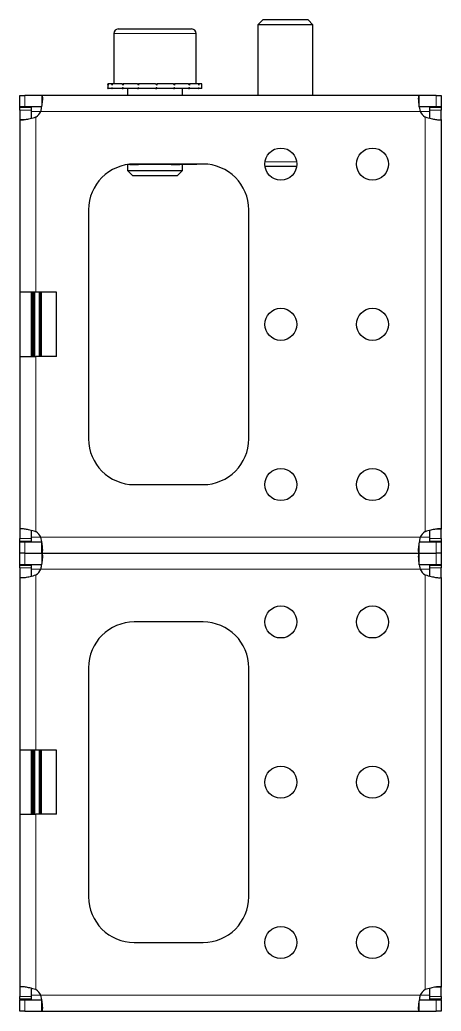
# Model space of a CAD drawing. Header units: millimetres. Extents: x 0 to 1820, y -157 to 598.
# Drawn here: x 1728.5 to 1820.5, y 289.4 to 505.9 of the extents above; entities that cross this region are included whole.
import ezdxf

# ---------------------------------------------------------------- set-up
doc = ezdxf.new("R2010")
doc.units = ezdxf.units.MM

msp = doc.modelspace()

# ---------------------------------------------------------------- linework, layer by layer
at = {"color": 7, "linetype": 'Continuous', "lineweight": 25}
for p, q in [((1781.53, 505.89), (1780.45, 504.82)), ((1780.45, 504.82), (1780.45, 489.39)), ((1792.45, 504.82), (1780.45, 504.82)), ((1791.38, 505.89), (1781.53, 505.89)), ((1792.45, 504.82), (1791.38, 505.89)), ((1792.45, 489.39), (1792.45, 504.82)), ((1748.95, 502.89), (1748.95, 491.89)), ((1749.95, 503.89), (1757.48, 503.89)), ((1757.48, 503.89), (1765.95, 503.89)), ((1766.95, 491.89), (1766.95, 502.89)), ((1747.7, 491.89), (1747.7, 490.89)), ((1747.7, 491.89), (1747.71, 491.89)), ((1747.71, 491.89), (1747.71, 491.64)), ((1748.54, 491.89), (1747.71, 491.89)), ((1748.54, 491.89), (1748.64, 491.89)), ((1748.64, 491.89), (1748.64, 491.64)), ((1750.8, 491.89), (1748.64, 491.89)), ((1750.8, 491.89), (1750.98, 491.89)), ((1750.98, 491.89), (1750.98, 491.64)), ((1754.16, 491.89), (1750.98, 491.89)), ((1754.16, 491.89), (1754.39, 491.89)), ((1754.39, 491.89), (1754.39, 491.64)), ((1758.09, 491.89), (1754.39, 491.89)), ((1758.09, 491.89), (1758.17, 491.89)), ((1758.29, 491.89), (1758.34, 491.89)), ((1758.34, 491.89), (1758.34, 491.64)), ((1762, 491.89), (1758.34, 491.89)), ((1762, 491.89), (1762.23, 491.89)), ((1762.23, 491.89), (1762.23, 491.64)), ((1765.3, 491.89), (1762.23, 491.89)), ((1765.3, 491.89), (1765.47, 491.89)), ((1765.47, 491.89), (1765.47, 491.64)), ((1767.47, 491.89), (1765.47, 491.89)), ((1767.47, 491.89), (1767.56, 491.89)), ((1767.56, 491.89), (1767.56, 491.64)), ((1768.2, 491.89), (1767.56, 491.89)), ((1768.2, 490.89), (1768.2, 491.89)), ((1728.45, 486.89), (1728.45, 489.39)), ((1728.45, 489.39), (1729.56, 489.39)), ((1733.28, 489.39), (1729.56, 489.39)), ((1815.62, 489.39), (1733.28, 489.39)), ((1733.28, 489.39), (1733.28, 487.18)), ((1747.7, 490.89), (1747.71, 490.89)), ((1747.71, 490.89), (1747.71, 491.14)), ((1748.54, 490.89), (1747.71, 490.89)), ((1748.54, 490.89), (1748.64, 490.89)), ((1748.64, 490.89), (1748.64, 491.14)), ((1750.8, 490.89), (1748.64, 490.89)), ((1750.8, 490.89), (1750.98, 490.89)), ((1750.98, 490.89), (1750.98, 491.14)), ((1754.16, 490.89), (1750.98, 490.89)), ((1751.95, 490.89), (1751.95, 489.39)), ((1754.16, 490.89), (1754.39, 490.89)), ((1754.39, 490.89), (1754.39, 491.14)), ((1758.09, 490.89), (1754.39, 490.89)), ((1758.09, 490.89), (1758.25, 490.89)), ((1758.25, 490.89), (1758.34, 490.89)), ((1758.34, 490.89), (1758.34, 491.14)), ((1762, 490.89), (1758.34, 490.89)), ((1762, 490.89), (1762.23, 490.89)), ((1762.23, 490.89), (1762.23, 491.14)), ((1765.3, 490.89), (1762.23, 490.89)), ((1763.95, 489.39), (1763.95, 490.89)), ((1765.3, 490.89), (1765.47, 490.89)), ((1765.47, 490.89), (1765.47, 491.14)), ((1767.47, 490.89), (1765.47, 490.89)), ((1767.47, 490.89), (1767.56, 490.89)), ((1767.56, 490.89), (1767.56, 491.14)), ((1768.2, 490.89), (1767.56, 490.89)), ((1815.62, 486.89), (1815.62, 489.39)), ((1819.34, 489.39), (1815.62, 489.39)), ((1819.34, 489.39), (1820.45, 489.39)), ((1820.45, 489.39), (1820.45, 486.89)), ((1729.56, 486.89), (1728.45, 486.89)), ((1728.45, 486.89), (1728.45, 486.79)), ((1728.45, 486.79), (1730.95, 486.79)), ((1728.45, 486.18), (1728.45, 486.79)), ((1728.45, 486.18), (1728.45, 484.12)), ((1733.28, 486.89), (1729.56, 486.89)), ((1730.95, 486.79), (1730.95, 486.18)), ((1730.95, 486.18), (1730.95, 484.36)), ((1819.34, 486.89), (1815.62, 486.89)), ((1817.95, 486.79), (1820.45, 486.79)), ((1817.95, 486.18), (1817.95, 486.79)), ((1817.95, 484.34), (1817.95, 486.18)), ((1820.45, 486.89), (1819.34, 486.89)), ((1820.45, 486.79), (1820.45, 486.89)), ((1820.45, 486.79), (1820.45, 486.18)), ((1820.45, 484.12), (1820.45, 486.18)), ((1728.45, 484.12), (1729.54, 484.12)), ((1728.45, 484.12), (1728.45, 446.39)), ((1820.45, 484.12), (1820.45, 394.67)), ((1751.95, 474.28), (1751.95, 472.97)), ((1752.48, 474.29), (1752.04, 474.29)), ((1752.48, 474.29), (1754.38, 474.29)), ((1768.45, 474.39), (1753.45, 474.39)), ((1754.93, 474.29), (1754.38, 474.29)), ((1760.97, 474.29), (1754.93, 474.29)), ((1761.52, 474.29), (1760.97, 474.29)), ((1761.52, 474.29), (1763.42, 474.29)), ((1766.68, 474.29), (1763.42, 474.29)), ((1763.95, 472.97), (1763.95, 474.29)), ((1766.68, 474.29), (1766.68, 474.39)), ((1766.78, 474.29), (1766.68, 474.29)), ((1766.8, 474.29), (1766.78, 474.29)), ((1766.78, 474.29), (1766.78, 474.29)), ((1751.95, 472.97), (1753.03, 471.89)), ((1751.95, 472.97), (1757.6, 472.97)), ((1757.6, 472.97), (1763.95, 472.97)), ((1762.88, 471.89), (1763.95, 472.97)), ((1788.91, 473.89), (1781.99, 473.89)), ((1753.03, 471.89), (1757.66, 471.89)), ((1757.66, 471.89), (1762.88, 471.89)), ((1743.45, 464.39), (1743.45, 414.39)), ((1778.45, 414.39), (1778.45, 464.39)), ((1731.95, 446.39), (1728.45, 446.39)), ((1728.45, 446.39), (1728.45, 432.39)), ((1730.95, 446.39), (1730.95, 432.39)), ((1736.45, 446.39), (1731.95, 446.39)), ((1736.45, 432.39), (1736.45, 446.39)), ((1728.45, 432.39), (1731.95, 432.39)), ((1728.45, 432.39), (1728.45, 394.67)), ((1736.45, 432.39), (1731.95, 432.39)), ((1753.45, 404.39), (1768.45, 404.39)), ((1728.45, 394.67), (1728.45, 392.6)), ((1730.95, 394.44), (1730.95, 392.6)), ((1817.95, 392.6), (1817.95, 394.42)), ((1820.45, 394.67), (1819.36, 394.67)), ((1820.45, 392.6), (1820.45, 394.67)), ((1728.45, 391.99), (1728.45, 392.6)), ((1730.95, 391.99), (1728.45, 391.99)), ((1728.45, 391.99), (1728.45, 391.89)), ((1728.45, 389.39), (1728.45, 391.89)), ((1728.45, 391.89), (1729.56, 391.89)), ((1729.56, 391.89), (1733.28, 391.89)), ((1730.95, 392.6), (1730.95, 391.99)), ((1733.28, 389.39), (1733.28, 391.89)), ((1815.62, 391.89), (1819.34, 391.89)), ((1817.95, 391.99), (1817.95, 392.6)), ((1820.45, 391.99), (1817.95, 391.99)), ((1819.34, 391.89), (1820.45, 391.89)), ((1820.45, 392.6), (1820.45, 391.99)), ((1820.45, 391.89), (1820.45, 391.99)), ((1820.45, 391.89), (1820.45, 389.39)), ((1815.62, 389.39), (1815.62, 391.61)), ((1729.56, 389.39), (1728.45, 389.39)), ((1728.45, 386.89), (1728.45, 389.39)), ((1729.56, 389.39), (1733.28, 389.39)), ((1733.28, 389.39), (1815.62, 389.39)), ((1733.28, 389.39), (1733.28, 387.18)), ((1815.62, 389.39), (1819.34, 389.39)), ((1815.62, 386.89), (1815.62, 389.39)), ((1820.45, 389.39), (1819.34, 389.39)), ((1820.45, 389.39), (1820.45, 386.89)), ((1729.56, 386.89), (1728.45, 386.89)), ((1728.45, 386.89), (1728.45, 386.79)), ((1728.45, 386.79), (1730.95, 386.79)), ((1728.45, 386.18), (1728.45, 386.79)), ((1728.45, 386.18), (1728.45, 384.12)), ((1733.28, 386.89), (1729.56, 386.89)), ((1730.95, 386.79), (1730.95, 386.18)), ((1730.95, 386.18), (1730.95, 384.36)), ((1819.34, 386.89), (1815.62, 386.89)), ((1817.95, 386.79), (1820.45, 386.79)), ((1817.95, 386.18), (1817.95, 386.79)), ((1817.95, 384.34), (1817.95, 386.18)), ((1820.45, 386.89), (1819.34, 386.89)), ((1820.45, 386.79), (1820.45, 386.89)), ((1820.45, 386.79), (1820.45, 386.18)), ((1820.45, 384.12), (1820.45, 386.18)), ((1728.45, 384.12), (1729.54, 384.12)), ((1728.45, 384.12), (1728.45, 346.39)), ((1820.45, 384.12), (1820.45, 294.67)), ((1768.45, 374.39), (1753.45, 374.39)), ((1743.45, 364.39), (1743.45, 314.39)), ((1778.45, 314.39), (1778.45, 364.39)), ((1731.95, 346.39), (1728.45, 346.39)), ((1728.45, 346.39), (1728.45, 332.39)), ((1730.95, 346.39), (1730.95, 332.39)), ((1736.45, 346.39), (1731.95, 346.39)), ((1736.45, 332.39), (1736.45, 346.39)), ((1728.45, 332.39), (1731.95, 332.39)), ((1728.45, 332.39), (1728.45, 294.67)), ((1736.45, 332.39), (1731.95, 332.39)), ((1753.45, 304.39), (1768.45, 304.39)), ((1728.45, 294.67), (1728.45, 292.6)), ((1820.45, 294.67), (1819.36, 294.67)), ((1820.45, 292.6), (1820.45, 294.67)), ((1728.45, 291.99), (1728.45, 292.6)), ((1730.95, 294.44), (1730.95, 292.6)), ((1730.95, 292.6), (1730.95, 291.99)), ((1817.95, 292.6), (1817.95, 294.42)), ((1817.95, 291.99), (1817.95, 292.6)), ((1820.45, 292.6), (1820.45, 291.99)), ((1730.95, 291.99), (1728.45, 291.99)), ((1728.45, 291.99), (1728.45, 291.89)), ((1728.45, 289.39), (1728.45, 291.89)), ((1728.45, 291.89), (1729.56, 291.89)), ((1729.56, 291.89), (1733.28, 291.89)), ((1733.28, 289.39), (1733.28, 291.89)), ((1815.62, 291.89), (1819.34, 291.89)), ((1815.62, 289.39), (1815.62, 291.61)), ((1820.45, 291.99), (1817.95, 291.99)), ((1819.34, 291.89), (1820.45, 291.89)), ((1820.45, 291.89), (1820.45, 291.99)), ((1820.45, 291.89), (1820.45, 289.39)), ((1729.56, 289.39), (1728.45, 289.39)), ((1729.56, 289.39), (1733.28, 289.39)), ((1733.28, 289.39), (1815.62, 289.39)), ((1815.62, 289.39), (1819.34, 289.39)), ((1820.45, 289.39), (1819.34, 289.39))]:
    msp.add_line(p, q, dxfattribs=at)
at = {"color": 8, "linetype": 'Continuous', "lineweight": 18}
for p, q in [((1757.42, 502.89), (1748.95, 502.89)), ((1766.95, 502.89), (1757.42, 502.89)), ((1729.56, 489.39), (1729.56, 486.89)), ((1819.34, 486.89), (1819.34, 489.39)), ((1730.95, 486.18), (1728.45, 486.18)), ((1730.95, 485.89), (1733.04, 485.89)), ((1733.04, 485.89), (1815.86, 485.89)), ((1815.86, 485.89), (1817.95, 485.89)), ((1820.45, 486.18), (1817.95, 486.18)), ((1731.95, 484.67), (1731.95, 446.39)), ((1816.95, 484.67), (1816.95, 394.11)), ((1754.38, 474.39), (1754.38, 474.29)), ((1754.93, 474.39), (1754.93, 474.29)), ((1760.97, 474.39), (1760.97, 474.29)), ((1761.52, 474.39), (1761.52, 474.29)), ((1781.99, 474.89), (1788.91, 474.89)), ((1731.25, 432.39), (1731.25, 446.39)), ((1731.45, 446.39), (1731.45, 432.39)), ((1731.56, 432.39), (1731.56, 446.39)), ((1731.76, 446.39), (1731.76, 432.39)), ((1732.64, 432.39), (1732.64, 446.39)), ((1732.84, 446.39), (1732.84, 432.39)), ((1732.95, 432.39), (1732.95, 446.39)), ((1733.15, 446.39), (1733.15, 432.39)), ((1731.95, 432.39), (1731.95, 394.11)), ((1728.45, 392.6), (1730.95, 392.6)), ((1729.56, 391.89), (1729.56, 389.39)), ((1733.04, 392.89), (1730.95, 392.89)), ((1733.04, 392.89), (1815.86, 392.89)), ((1817.95, 392.89), (1815.86, 392.89)), ((1817.95, 392.6), (1820.45, 392.6)), ((1819.34, 389.39), (1819.34, 391.89)), ((1729.56, 389.39), (1729.56, 386.89)), ((1819.34, 386.89), (1819.34, 389.39)), ((1730.95, 386.18), (1728.45, 386.18)), ((1730.95, 385.89), (1733.04, 385.89)), ((1733.04, 385.89), (1815.86, 385.89)), ((1815.86, 385.89), (1817.95, 385.89)), ((1820.45, 386.18), (1817.95, 386.18)), ((1731.95, 384.67), (1731.95, 346.39)), ((1816.95, 384.67), (1816.95, 294.11)), ((1731.25, 332.39), (1731.25, 346.39)), ((1731.45, 346.39), (1731.45, 332.39)), ((1731.56, 332.39), (1731.56, 346.39)), ((1731.76, 346.39), (1731.76, 332.39)), ((1732.64, 332.39), (1732.64, 346.39)), ((1732.84, 346.39), (1732.84, 332.39)), ((1732.95, 332.39), (1732.95, 346.39)), ((1733.15, 346.39), (1733.15, 332.39)), ((1731.95, 332.39), (1731.95, 294.11)), ((1728.45, 292.6), (1730.95, 292.6)), ((1733.04, 292.89), (1730.95, 292.89)), ((1733.04, 292.89), (1815.86, 292.89)), ((1817.95, 292.89), (1815.86, 292.89)), ((1817.95, 292.6), (1820.45, 292.6)), ((1729.56, 291.89), (1729.56, 289.39)), ((1819.34, 289.39), (1819.34, 291.89))]:
    msp.add_line(p, q, dxfattribs=at)
at = {"color": 7, "linetype": 'Continuous', "lineweight": 25}
for centre in [(1785.45, 474.39), (1805.45, 474.39), (1785.45, 439.39), (1805.45, 439.39), (1785.45, 404.39), (1805.45, 404.39), (1785.45, 374.39), (1805.45, 374.39), (1785.45, 339.39), (1805.45, 339.39), (1785.45, 304.39), (1805.45, 304.39)]:
    msp.add_circle(centre, 3.5, dxfattribs=at)
for centre, radius, start, end in [((1749.95, 502.89), 1, 90, 180), ((1765.95, 502.89), 1, 0, 90), ((1729.95, 487.54), 3.5, 304.8499, 331.8729), ((1818.95, 487.54), 3.5, 208.1271, 235.1501), ((1753.45, 464.39), 10, 90, 180), ((1768.45, 464.39), 10, 0, 90), ((1753.45, 414.39), 10, 180, 270), ((1768.45, 414.39), 10, 270, 0), ((1729.95, 391.24), 3.5, 28.1271, 55.1501), ((1818.95, 391.24), 3.5, 124.8499, 151.8729), ((1729.95, 387.54), 3.5, 304.8499, 331.8729), ((1818.95, 387.54), 3.5, 208.1271, 235.1501), ((1753.45, 364.39), 10, 90, 180), ((1768.45, 364.39), 10, 0, 90), ((1753.45, 314.39), 10, 180, 270), ((1768.45, 314.39), 10, 270, 0), ((1729.95, 291.24), 3.5, 28.1271, 55.1501), ((1818.95, 291.24), 3.5, 124.8499, 151.8729)]:
    msp.add_arc(centre, radius, start, end, dxfattribs=at)
for points, knots in [([(1747.71, 491.64), (1747.71, 491.68), (1747.7, 491.75), (1747.7, 491.83), (1747.7, 491.87), (1747.7, 491.89)], [0, 0, 0, 0, 0.4999808, 0.7499881, 1, 1, 1, 1]), ([(1748.64, 491.64), (1748.62, 491.68), (1748.59, 491.75), (1748.56, 491.83), (1748.54, 491.87), (1748.54, 491.89)], [0, 0, 0, 0, 0.499981, 0.749988, 1, 1, 1, 1]), ([(1750.98, 491.64), (1750.95, 491.68), (1750.91, 491.75), (1750.85, 491.83), (1750.82, 491.87), (1750.8, 491.89)], [0, 0, 0, 0, 0.4999808, 0.7499881, 1, 1, 1, 1]), ([(1754.39, 491.64), (1754.35, 491.68), (1754.29, 491.75), (1754.22, 491.83), (1754.18, 491.87), (1754.16, 491.89)], [0, 0, 0, 0, 0.499981, 0.749988, 1, 1, 1, 1]), ([(1758.34, 491.64), (1758.3, 491.68), (1758.24, 491.75), (1758.15, 491.83), (1758.11, 491.87), (1758.09, 491.89)], [0, 0, 0, 0, 0.499981, 0.749988, 1, 1, 1, 1]), ([(1758.34, 491.64), (1758.32, 491.71), (1758.29, 491.84), (1758.26, 491.88), (1758.25, 491.89)], [0, 0, 0, 0, 0.561794, 1, 1, 1, 1]), ([(1762.23, 491.64), (1762.19, 491.68), (1762.14, 491.75), (1762.06, 491.83), (1762.02, 491.87), (1762, 491.89)], [0, 0, 0, 0, 0.4999808, 0.7499881, 1, 1, 1, 1]), ([(1765.47, 491.64), (1765.44, 491.68), (1765.4, 491.75), (1765.34, 491.83), (1765.31, 491.87), (1765.3, 491.89)], [0, 0, 0, 0, 0.499981, 0.749988, 1, 1, 1, 1]), ([(1767.56, 491.64), (1767.55, 491.68), (1767.53, 491.75), (1767.5, 491.83), (1767.48, 491.87), (1767.47, 491.89)], [0, 0, 0, 0, 0.499981, 0.749988, 1, 1, 1, 1]), ([(1733.04, 485.89), (1733.09, 486.15), (1733.19, 486.64), (1733.34, 487.46), (1733.44, 488.17), (1733.45, 488.74), (1733.43, 489.1), (1733.38, 489.34), (1733.32, 489.37), (1733.28, 489.39)], [0, 0, 0, 0, 0.144067, 0.271276, 0.474907, 0.597997, 0.726338, 0.860245, 1, 1, 1, 1]), ([(1747.7, 490.89), (1747.7, 490.91), (1747.7, 490.95), (1747.7, 491.04), (1747.71, 491.1), (1747.71, 491.14)], [0, 0, 0, 0, 0.2501401, 0.5002802, 1, 1, 1, 1]), ([(1748.54, 490.89), (1748.54, 490.91), (1748.56, 490.95), (1748.59, 491.04), (1748.62, 491.1), (1748.64, 491.14)], [0, 0, 0, 0, 0.25014, 0.50028, 1, 1, 1, 1]), ([(1750.8, 490.89), (1750.82, 490.91), (1750.85, 490.95), (1750.91, 491.04), (1750.95, 491.1), (1750.98, 491.14)], [0, 0, 0, 0, 0.25014, 0.50028, 1, 1, 1, 1]), ([(1754.16, 490.89), (1754.18, 490.91), (1754.22, 490.95), (1754.29, 491.04), (1754.35, 491.1), (1754.39, 491.14)], [0, 0, 0, 0, 0.25014, 0.50028, 1, 1, 1, 1]), ([(1758.09, 490.89), (1758.11, 490.91), (1758.15, 490.95), (1758.24, 491.04), (1758.3, 491.1), (1758.34, 491.14)], [0, 0, 0, 0, 0.25014, 0.50028, 1, 1, 1, 1]), ([(1758.34, 491.14), (1758.32, 491.07), (1758.29, 490.94), (1758.26, 490.91), (1758.25, 490.89)], [0, 0, 0, 0, 0.561794, 1, 1, 1, 1]), ([(1762, 490.89), (1762.02, 490.91), (1762.06, 490.95), (1762.14, 491.04), (1762.19, 491.1), (1762.23, 491.14)], [0, 0, 0, 0, 0.25014, 0.50028, 1, 1, 1, 1]), ([(1765.3, 490.89), (1765.31, 490.91), (1765.34, 490.95), (1765.4, 491.04), (1765.44, 491.1), (1765.47, 491.14)], [0, 0, 0, 0, 0.25014, 0.50028, 1, 1, 1, 1]), ([(1767.47, 490.89), (1767.48, 490.91), (1767.5, 490.95), (1767.53, 491.04), (1767.55, 491.1), (1767.56, 491.14)], [0, 0, 0, 0, 0.25014, 0.50028, 1, 1, 1, 1]), ([(1815.62, 489.39), (1815.59, 489.37), (1815.53, 489.33), (1815.46, 488.98), (1815.44, 488.31), (1815.58, 487.2), (1815.77, 486.34), (1815.86, 485.89)], [0, 0, 0, 0, 0.16069, 0.301312, 0.521951, 0.753573, 1, 1, 1, 1]), ([(1728.45, 484.12), (1728.48, 484.1), (1728.52, 484.07), (1728.92, 484.06), (1729.63, 484.1), (1730.73, 484.31), (1731.54, 484.55), (1731.95, 484.67)], [0, 0, 0, 0, 0.17084, 0.319217, 0.548103, 0.767822, 1, 1, 1, 1]), ([(1816.95, 484.67), (1817.41, 484.54), (1818.21, 484.33), (1819.12, 484.13), (1819.71, 484.06), (1820.11, 484.04), (1820.39, 484.06), (1820.43, 484.1), (1820.45, 484.12)], [0, 0, 0, 0, 0.254149, 0.448213, 0.574908, 0.708872, 0.850468, 1, 1, 1, 1]), ([(1763.7, 474.39), (1763.68, 474.37), (1763.63, 474.31), (1763.53, 474.29), (1763.45, 474.29), (1763.42, 474.29)], [0, 0, 0, 0, 0.319957, 0.82406, 1, 1, 1, 1]), ([(1767.16, 474.39), (1767.12, 474.37), (1767.02, 474.32), (1766.89, 474.3), (1766.83, 474.3), (1766.8, 474.29)], [0, 0, 0, 0, 0.34226, 0.727317, 1, 1, 1, 1]), ([(1731.95, 394.11), (1731.49, 394.24), (1730.69, 394.46), (1729.78, 394.65), (1729.19, 394.72), (1728.79, 394.74), (1728.51, 394.73), (1728.47, 394.69), (1728.45, 394.67)], [0, 0, 0, 0, 0.254149, 0.448213, 0.574908, 0.708872, 0.850468, 1, 1, 1, 1]), ([(1820.45, 394.67), (1820.43, 394.68), (1820.38, 394.71), (1819.98, 394.72), (1819.27, 394.68), (1818.17, 394.47), (1817.36, 394.23), (1816.95, 394.11)], [0, 0, 0, 0, 0.17084, 0.319217, 0.548103, 0.767822, 1, 1, 1, 1]), ([(1733.28, 389.39), (1733.31, 389.41), (1733.37, 389.45), (1733.44, 389.81), (1733.46, 390.47), (1733.32, 391.58), (1733.13, 392.45), (1733.04, 392.89)], [0, 0, 0, 0, 0.16069, 0.301312, 0.521951, 0.753573, 1, 1, 1, 1]), ([(1815.86, 392.89), (1815.81, 392.63), (1815.71, 392.14), (1815.56, 391.32), (1815.46, 390.61), (1815.45, 390.05), (1815.47, 389.69), (1815.52, 389.44), (1815.59, 389.41), (1815.62, 389.39)], [0, 0, 0, 0, 0.144067, 0.271276, 0.474907, 0.597997, 0.726338, 0.860245, 1, 1, 1, 1]), ([(1733.04, 385.89), (1733.09, 386.15), (1733.19, 386.64), (1733.34, 387.46), (1733.44, 388.17), (1733.45, 388.74), (1733.43, 389.1), (1733.38, 389.34), (1733.32, 389.37), (1733.28, 389.39)], [0, 0, 0, 0, 0.144067, 0.271276, 0.474907, 0.597997, 0.726338, 0.860245, 1, 1, 1, 1]), ([(1815.62, 389.39), (1815.59, 389.37), (1815.53, 389.33), (1815.46, 388.98), (1815.44, 388.31), (1815.58, 387.2), (1815.77, 386.34), (1815.86, 385.89)], [0, 0, 0, 0, 0.16069, 0.301312, 0.521951, 0.753573, 1, 1, 1, 1]), ([(1728.45, 384.12), (1728.48, 384.1), (1728.52, 384.07), (1728.92, 384.06), (1729.63, 384.1), (1730.73, 384.31), (1731.54, 384.55), (1731.95, 384.67)], [0, 0, 0, 0, 0.17084, 0.319217, 0.548103, 0.767822, 1, 1, 1, 1]), ([(1816.95, 384.67), (1817.41, 384.54), (1818.21, 384.33), (1819.12, 384.13), (1819.71, 384.06), (1820.11, 384.04), (1820.39, 384.06), (1820.43, 384.1), (1820.45, 384.12)], [0, 0, 0, 0, 0.2541487, 0.4482127, 0.5749082, 0.7088724, 0.8504677, 1, 1, 1, 1]), ([(1731.95, 294.11), (1731.49, 294.24), (1730.69, 294.46), (1729.78, 294.65), (1729.19, 294.72), (1728.79, 294.74), (1728.51, 294.73), (1728.47, 294.69), (1728.45, 294.67)], [0, 0, 0, 0, 0.254149, 0.448213, 0.574908, 0.708872, 0.850468, 1, 1, 1, 1]), ([(1820.45, 294.67), (1820.43, 294.68), (1820.38, 294.71), (1819.98, 294.72), (1819.27, 294.68), (1818.17, 294.47), (1817.36, 294.23), (1816.95, 294.11)], [0, 0, 0, 0, 0.17084, 0.319217, 0.548103, 0.767822, 1, 1, 1, 1]), ([(1733.28, 289.39), (1733.31, 289.41), (1733.37, 289.45), (1733.44, 289.81), (1733.46, 290.47), (1733.32, 291.58), (1733.13, 292.45), (1733.04, 292.89)], [0, 0, 0, 0, 0.16069, 0.301312, 0.521951, 0.753573, 1, 1, 1, 1]), ([(1815.86, 292.89), (1815.81, 292.63), (1815.71, 292.14), (1815.56, 291.32), (1815.46, 290.61), (1815.45, 290.05), (1815.47, 289.69), (1815.52, 289.44), (1815.59, 289.41), (1815.62, 289.39)], [0, 0, 0, 0, 0.144067, 0.271276, 0.474907, 0.597997, 0.726338, 0.860245, 1, 1, 1, 1])]:
    msp.add_open_spline(points, degree=3, knots=knots, dxfattribs=at)

doc.saveas('drawing.dxf')
